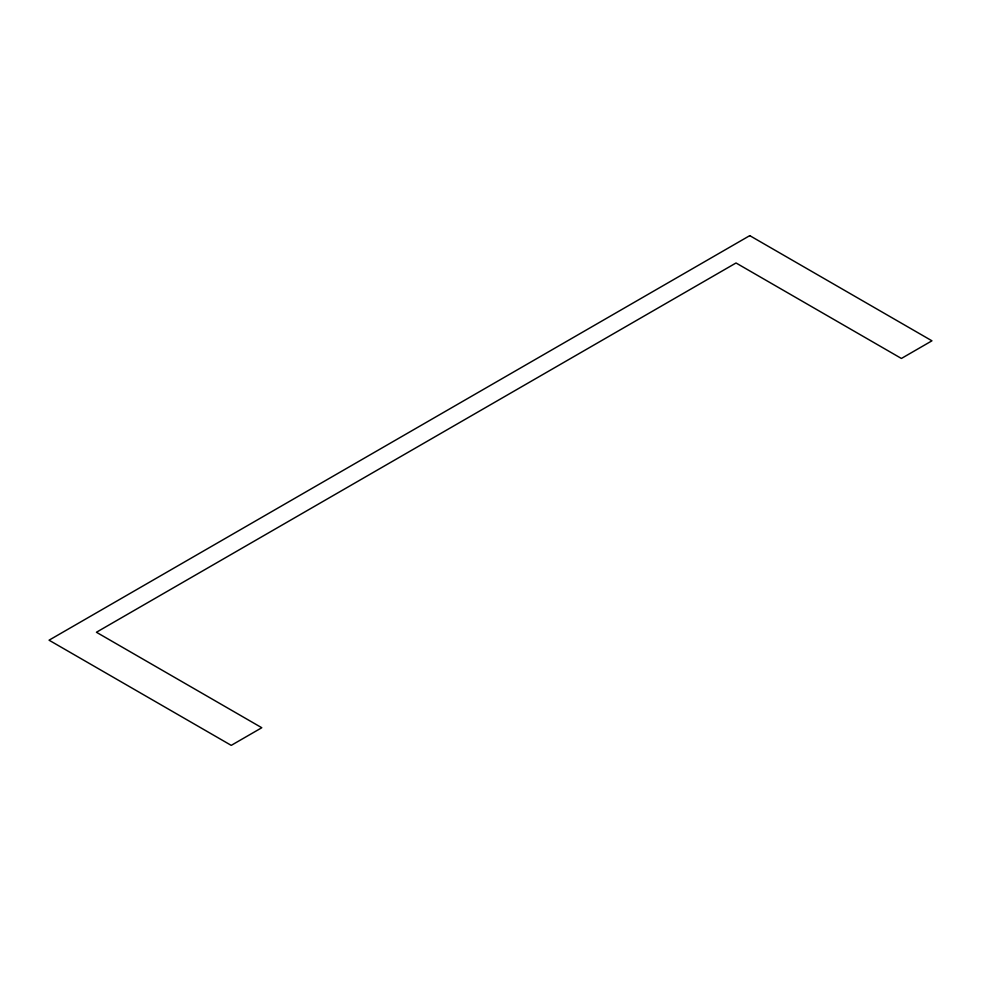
<?xml version="1.0" encoding="UTF-8"?>
<svg xmlns="http://www.w3.org/2000/svg" width="981" height="981" viewBox="0 0 981 981"><rect width="100%" height="100%" fill="white"/><g stroke="black" fill="none" stroke-linecap="round" stroke-linejoin="round"><path stroke-width="1.47" d="M749.766 235.636L49.05 640.188L231.234 745.364L261.792 727.73L96.42 632.255L736.032 262.982L901.404 358.457L931.95 340.812L749.766 235.636"/></g></svg>
